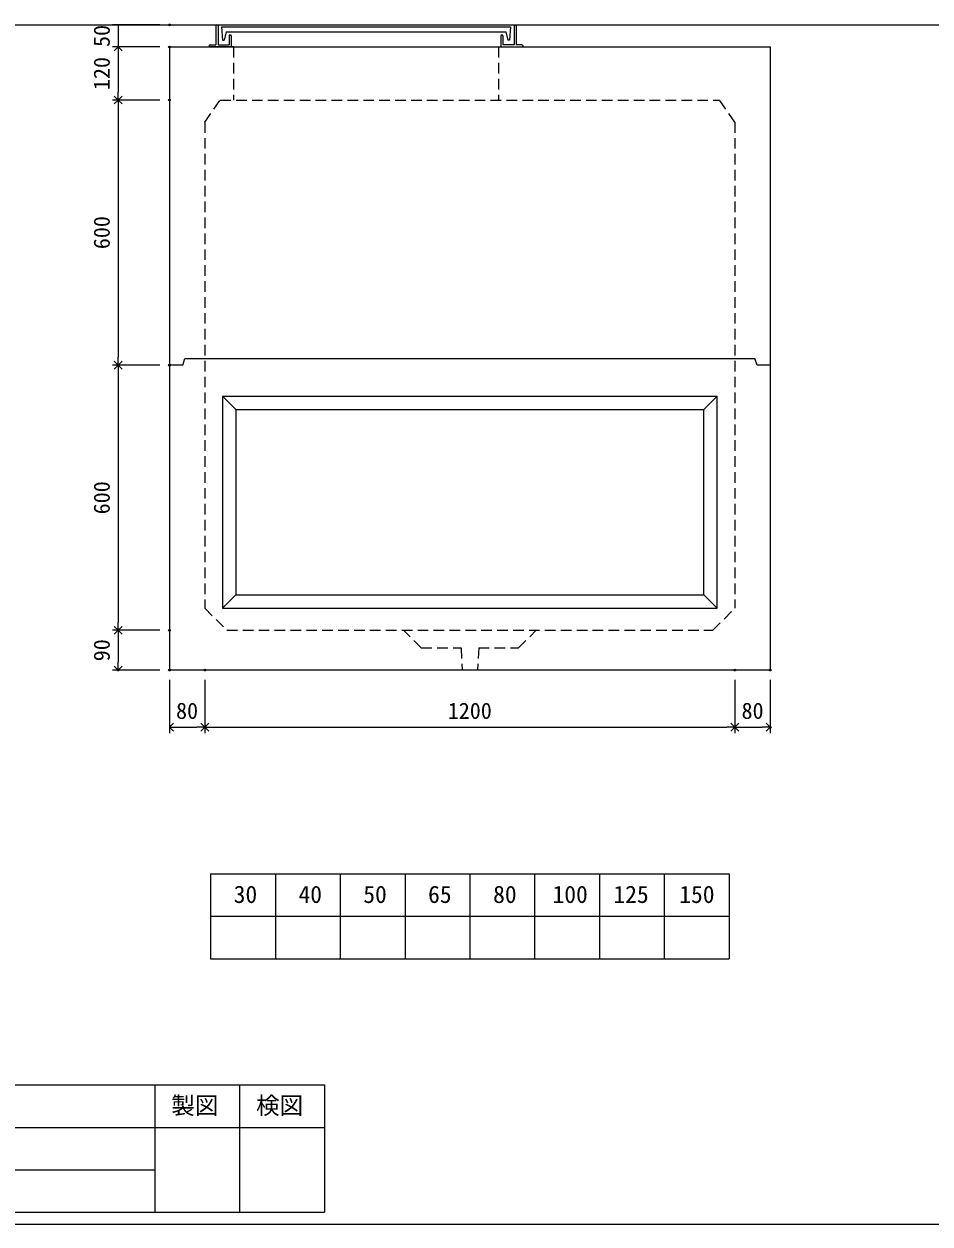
# Model space of a CAD drawing. Units: millimetres, scale not verified. Extents: x -6420 to 6420, y -3044 to 3044.
# Drawn here: x 311 to 2362, y -2656 to 59 of the extents above; entities that cross this region are included whole.
import ezdxf
from ezdxf.enums import TextEntityAlignment as Align

# ---------------------------------------------------------------- set-up
doc = ezdxf.new("R2010")
doc.units = ezdxf.units.MM
doc.header["$LTSCALE"] = 20
doc.header["$PDMODE"] = 32
doc.header["$PDSIZE"] = 4
doc.linetypes.add('DASHED1', pattern=[1.8, 1.2, -0.6])
doc.layers.add('0-1_Defpoints', color=7, linetype='Continuous')
for name, color, linetype, lineweight in [('0-2_waku', 7, 'Continuous', 18), ('0-3_gaikei', 7, 'Continuous', 18), ('0-4_kakure', 7, 'DASHED1', 5), ('0-5_sunpou', 7, 'Continuous', 5), ('0-8_uchigawa', 6, 'Continuous', 18), ('0-A_futa', 3, 'Continuous', 18), ('0-B_GL', 4, 'Continuous', 18), ('0-D_文字１', 7, 'Continuous', 18)]:
    doc.layers.add(name, color=color, linetype=linetype, lineweight=lineweight)
doc.styles.add('ＭＳ ゴシック', font='')
doc.styles.get('ＭＳ ゴシック').set_extended_font_data('MS Gothic')

# ---------------------------------------------------------------- blocks, each defined once
blk = doc.blocks.new('_Open90')
at = {"layer": '0-5_sunpou'}
blk.add_line((0, 0), (-1, 0), dxfattribs=at)
blk.add_lwpolyline([(-0.5, 0.5), (0, 0), (-0.5, -0.5)], dxfattribs=at)
blk = doc.blocks.new('D51')
at = {"layer": '0-1_Defpoints'}
for p in [(3223.24, 2590.17), (3107.22, 2470.17), (3223.24, 2470.17)]:
    blk.add_point(p, dxfattribs=at)
at = {"layer": '0-5_sunpou'}
for p, q in [((3201.24, 2590.17), (3094.22, 2590.17)), ((3107.22, 2572.17), (3107.22, 2488.17)), ((3201.24, 2470.17), (3094.22, 2470.17))]:
    blk.add_line(p, q, dxfattribs=at)
at = {"layer": '0-5_sunpou', "xscale": 18, "yscale": 18}
for p, rotation in [((3107.22, 2590.17), 90), ((3107.22, 2470.17), 270)]:
    blk.add_blockref('_Open90', p, dxfattribs=dict(at, rotation=rotation))
at = {"layer": '0-5_sunpou', "style": 'ＭＳ ゴシック'}
blk.add_text('120', height=36.66, rotation=90, dxfattribs=at).set_placement((3099.22, 2492.67), align=Align.BOTTOM_LEFT)
blk = doc.blocks.new('D52')
at = {"layer": '0-1_Defpoints'}
for p in [(3223.24, 2470.17), (3107.22, 1870.17), (3223.24, 1870.17)]:
    blk.add_point(p, dxfattribs=at)
at = {"layer": '0-5_sunpou'}
for p, q in [((3201.24, 2470.17), (3094.22, 2470.17)), ((3107.22, 2452.17), (3107.22, 1888.17)), ((3201.24, 1870.17), (3094.22, 1870.17))]:
    blk.add_line(p, q, dxfattribs=at)
at = {"layer": '0-5_sunpou', "xscale": 18, "yscale": 18}
for p, rotation in [((3107.22, 2470.17), 90), ((3107.22, 1870.17), 270)]:
    blk.add_blockref('_Open90', p, dxfattribs=dict(at, rotation=rotation))
at = {"layer": '0-5_sunpou', "style": 'ＭＳ ゴシック'}
blk.add_text('600', height=36.66, rotation=90, dxfattribs=at).set_placement((3099.22, 2132.67), align=Align.BOTTOM_LEFT)
blk = doc.blocks.new('D53')
at = {"layer": '0-1_Defpoints'}
for p in [(3223.24, 1870.17), (3107.22, 1270.17), (3223.24, 1270.17)]:
    blk.add_point(p, dxfattribs=at)
at = {"layer": '0-5_sunpou'}
for p, q in [((3201.24, 1870.17), (3094.22, 1870.17)), ((3107.22, 1852.17), (3107.22, 1288.17)), ((3201.24, 1270.17), (3094.22, 1270.17))]:
    blk.add_line(p, q, dxfattribs=at)
at = {"layer": '0-5_sunpou', "xscale": 18, "yscale": 18}
for p, rotation in [((3107.22, 1870.17), 90), ((3107.22, 1270.17), 270)]:
    blk.add_blockref('_Open90', p, dxfattribs=dict(at, rotation=rotation))
at = {"layer": '0-5_sunpou', "style": 'ＭＳ ゴシック'}
blk.add_text('600', height=36.66, rotation=90, dxfattribs=at).set_placement((3099.22, 1532.67), align=Align.BOTTOM_LEFT)
blk = doc.blocks.new('D54')
at = {"layer": '0-1_Defpoints'}
for p in [(3223.24, 1270.17), (3107.22, 1180.17), (3223.24, 1180.17)]:
    blk.add_point(p, dxfattribs=at)
at = {"layer": '0-5_sunpou'}
for p, q in [((3201.24, 1270.17), (3094.22, 1270.17)), ((3107.22, 1252.17), (3107.22, 1198.17)), ((3201.24, 1180.17), (3094.22, 1180.17))]:
    blk.add_line(p, q, dxfattribs=at)
at = {"layer": '0-5_sunpou', "xscale": 18, "yscale": 18}
for p, rotation in [((3107.22, 1270.17), 90), ((3107.22, 1180.17), 270)]:
    blk.add_blockref('_Open90', p, dxfattribs=dict(at, rotation=rotation))
at = {"layer": '0-5_sunpou', "style": 'ＭＳ ゴシック'}
blk.add_text('90', height=36.66, rotation=90, dxfattribs=at).set_placement((3099.22, 1200.17), align=Align.BOTTOM_LEFT)
blk = doc.blocks.new('D55')
at = {"layer": '0-1_Defpoints'}
for p in [(3223.24, 1180.17), (3303.24, 1180.17), (3303.24, 1050.85)]:
    blk.add_point(p, dxfattribs=at)
at = {"layer": '0-5_sunpou'}
for p, q in [((3223.24, 1158.17), (3223.24, 1037.85)), ((3303.24, 1158.17), (3303.24, 1037.85)), ((3241.24, 1050.85), (3285.24, 1050.85))]:
    blk.add_line(p, q, dxfattribs=at)
at = {"layer": '0-5_sunpou', "xscale": 18, "yscale": 18, "rotation": 180}
blk.add_blockref('_Open90', (3223.24, 1050.85), dxfattribs=at)
at = {"layer": '0-5_sunpou', "xscale": 18, "yscale": 18}
blk.add_blockref('_Open90', (3303.24, 1050.85), dxfattribs=at)
at = {"layer": '0-5_sunpou', "style": 'ＭＳ ゴシック'}
blk.add_text('80', height=36.66, dxfattribs=at).set_placement((3238.24, 1058.85), align=Align.BOTTOM_LEFT)
blk = doc.blocks.new('D56')
at = {"layer": '0-1_Defpoints'}
for p in [(3303.24, 1180.17), (4503.24, 1180.17), (4503.24, 1050.85)]:
    blk.add_point(p, dxfattribs=at)
at = {"layer": '0-5_sunpou'}
for p, q in [((3303.24, 1158.17), (3303.24, 1037.85)), ((4503.24, 1158.17), (4503.24, 1037.85)), ((3321.24, 1050.85), (4485.24, 1050.85))]:
    blk.add_line(p, q, dxfattribs=at)
at = {"layer": '0-5_sunpou', "xscale": 18, "yscale": 18, "rotation": 180}
blk.add_blockref('_Open90', (3303.24, 1050.85), dxfattribs=at)
at = {"layer": '0-5_sunpou', "xscale": 18, "yscale": 18}
blk.add_blockref('_Open90', (4503.24, 1050.85), dxfattribs=at)
at = {"layer": '0-5_sunpou', "style": 'ＭＳ ゴシック'}
blk.add_text('1200', height=36.66, dxfattribs=at).set_placement((3853.24, 1058.85), align=Align.BOTTOM_LEFT)
blk = doc.blocks.new('D57')
at = {"layer": '0-1_Defpoints'}
for p in [(4503.24, 1180.17), (4583.24, 1180.17), (4583.24, 1050.85)]:
    blk.add_point(p, dxfattribs=at)
at = {"layer": '0-5_sunpou'}
for p, q in [((4503.24, 1158.17), (4503.24, 1037.85)), ((4583.24, 1158.17), (4583.24, 1037.85)), ((4521.24, 1050.85), (4565.24, 1050.85))]:
    blk.add_line(p, q, dxfattribs=at)
at = {"layer": '0-5_sunpou', "xscale": 18, "yscale": 18, "rotation": 180}
blk.add_blockref('_Open90', (4503.24, 1050.85), dxfattribs=at)
at = {"layer": '0-5_sunpou', "xscale": 18, "yscale": 18}
blk.add_blockref('_Open90', (4583.24, 1050.85), dxfattribs=at)
at = {"layer": '0-5_sunpou', "style": 'ＭＳ ゴシック'}
blk.add_text('80', height=36.66, dxfattribs=at).set_placement((4518.24, 1058.85), align=Align.BOTTOM_LEFT)
blk = doc.blocks.new('D74')
at = {"layer": '0-1_Defpoints'}
for p in [(3223.24, 2640.17), (3107.22, 2590.17), (3223.24, 2590.17)]:
    blk.add_point(p, dxfattribs=at)
at = {"layer": '0-5_sunpou'}
for p, q in [((3201.24, 2640.17), (3094.22, 2640.17)), ((3107.22, 2640.17), (3107.22, 2590.17)), ((3201.24, 2590.17), (3094.22, 2590.17))]:
    blk.add_line(p, q, dxfattribs=at)
at = {"layer": '0-5_sunpou', "style": 'ＭＳ ゴシック'}
blk.add_text('50', height=36.66, rotation=90, dxfattribs=at).set_placement((3099.22, 2590.17), align=Align.BOTTOM_LEFT)

msp = doc.modelspace()

# ---------------------------------------------------------------- linework, layer by layer
at = {"layer": '0-2_waku'}
for p, q in [((733.82, -1864.14), (733.82, -2056.14)), ((733.82, -1864.14), (733.82, -2056.14)), ((733.82, -1864.14), (733.82, -2056.14)), ((733.82, -1864.14), (733.82, -2056.14)), ((733.82, -1864.14), (1907.16, -1864.14)), ((880.49, -1864.14), (880.49, -2056.14)), ((1027.16, -1864.14), (1027.16, -2056.14)), ((1027.16, -1864.14), (1027.16, -2056.14)), ((1173.82, -1864.14), (1173.82, -2056.14)), ((1320.49, -1864.14), (1320.49, -2056.14)), ((1467.16, -1864.14), (1467.16, -2056.14)), ((1613.82, -1864.14), (1613.82, -2056.14)), ((1760.49, -1864.14), (1760.49, -2056.14)), ((1907.16, -1864.14), (1907.16, -2056.14)), ((733.82, -1960.14), (1907.16, -1960.14)), ((733.82, -2056.14), (1907.16, -2056.14)), ((-1712.84, -2341.81), (991.16, -2341.81)), ((607.16, -2341.81), (607.16, -2629.81)), ((607.16, -2341.81), (607.16, -2629.81)), ((799.16, -2341.81), (799.16, -2629.81)), ((991.16, -2341.81), (991.16, -2629.81)), ((-1712.84, -2437.81), (991.16, -2437.81)), ((-1712.84, -2533.81), (607.16, -2533.81)), ((-1712.84, -2629.81), (991.16, -2629.81)), ((-1739.51, -2656.48), (6420.49, -2656.48))]:
    msp.add_line(p, q, dxfattribs=at)
at = {"layer": '0-3_gaikei'}
for p, q in [((640.49, 6.85), (2000.49, 6.85)), ((640.49, 6.85), (640.49, -1403.14)), ((2000.49, 6.85), (2000.49, -1403.14)), ((670.49, -713.14), (675.49, -698.14)), ((675.49, -698.14), (1965.49, -698.14)), ((1970.49, -713.14), (1965.49, -698.14)), ((670.49, -713.14), (640.49, -713.14)), ((2000.49, -713.14), (1970.49, -713.14)), ((2000.49, -1403.14), (640.49, -1403.14))]:
    msp.add_line(p, q, dxfattribs=at)
at = {"layer": '0-4_kakure'}
for p, q in [((785.49, 6.85), (785.49, -113.15)), ((1385.49, 6.85), (1385.49, -113.15)), ((720.49, -163.15), (755.49, -113.15)), ((755.49, -113.15), (1885.49, -113.15)), ((1920.49, -163.15), (1885.49, -113.15)), ((720.49, -163.15), (720.49, -1263.14)), ((1920.49, -163.15), (1920.49, -1263.14)), ((720.49, -1263.14), (770.49, -1313.14)), ((1870.49, -1313.14), (1920.49, -1263.14)), ((770.49, -1313.14), (1870.49, -1313.14)), ((1210.49, -1353.02), (1170.49, -1313.02)), ((1210.49, -1353.02), (1300.49, -1353.02)), ((1300.49, -1353.02), (1302.99, -1403.02)), ((1340.49, -1353.02), (1337.99, -1403.02))]:
    msp.add_line(p, q, dxfattribs=at)
msp.add_lwpolyline([(1340.49, -1353.02), (1430.49, -1353.02), (1470.49, -1313.02)], dxfattribs=at)
at = {"layer": '0-8_uchigawa'}
for p, q in [((760.49, -783.14), (1880.49, -783.14)), ((760.49, -783.14), (760.49, -1263.14)), ((760.49, -783.14), (790.49, -813.14)), ((1880.49, -783.14), (1850.49, -813.14)), ((1880.49, -1263.14), (1880.49, -783.14)), ((790.49, -813.14), (1850.49, -813.14)), ((790.49, -813.14), (790.49, -1233.14)), ((1850.49, -1233.14), (1850.49, -813.14)), ((760.49, -1263.14), (790.49, -1233.14)), ((790.49, -1233.14), (1850.49, -1233.14)), ((1880.49, -1263.14), (1850.49, -1233.14)), ((760.49, -1263.14), (1880.49, -1263.14))]:
    msp.add_line(p, q, dxfattribs=at)
at = {"layer": '0-A_futa'}
for p, q in [((745.49, 54.85), (745.49, 11.85)), ((747.49, 56.85), (750.49, 56.85)), ((750.49, 56.85), (750.49, 11.85)), ((1420.49, 56.85), (1423.49, 56.85)), ((1425.49, 54.85), (1425.49, 11.85)), ((758.3, 52.35), (1412.63, 52.35)), ((758.3, 52.35), (760.79, 22.35)), ((768.82, 41.35), (764.5, 22.35)), ((768.82, 41.35), (1402.16, 41.35)), ((775.49, 31.85), (775.49, 11.85)), ((777.49, 33.85), (778.49, 33.85)), ((780.49, 31.85), (780.49, 6.85)), ((1390.49, 31.85), (1390.49, 6.85)), ((1393.49, 33.85), (1392.49, 33.85)), ((1395.49, 31.85), (1395.49, 11.85)), ((1402.16, 41.35), (1406.48, 22.35)), ((1412.63, 52.35), (1410.38, 22.35)), ((730.49, 9.85), (730.49, 8.85)), ((732.49, 11.85), (745.49, 11.85)), ((785.49, 6.85), (732.49, 6.85)), ((750.49, 11.85), (775.49, 11.85)), ((760.79, 22.35), (764.5, 22.35)), ((1390.49, 6.85), (1438.49, 6.85)), ((1410.38, 22.35), (1406.48, 22.35)), ((1438.49, 11.85), (1425.49, 11.85)), ((1440.49, 9.85), (1440.49, 8.85))]:
    msp.add_line(p, q, dxfattribs=at)
msp.add_lwpolyline([(1420.49, 56.85), (1420.49, 11.85), (1395.49, 11.85)], dxfattribs=at)
for centre, start, end in [((747.49, 54.85), 90, 180), ((1423.49, 54.85), 0, 90), ((777.49, 31.85), 90, 180), ((778.49, 31.85), 0, 90), ((1392.49, 31.85), 90, 180), ((1393.49, 31.85), 0, 90), ((732.49, 9.85), 90, 180), ((732.49, 8.85), 180, 270), ((1438.49, 9.85), 0, 90), ((1438.49, 8.85), 270, 0)]:
    msp.add_arc(centre, 2, start, end, dxfattribs=at)
at = {"layer": '0-B_GL'}
msp.add_line((-1739.51, 56.85), (6420.49, 56.85), dxfattribs=at)

# ---------------------------------------------------------------- block references
at = {"layer": '0-5_sunpou'}
for name in ['D74', 'D51', 'D52', 'D53', 'D54', 'D55', 'D56', 'D57']:
    msp.add_blockref(name, (-2582.75, -2583.31), dxfattribs=at)

# ---------------------------------------------------------------- texts
at = {"layer": '0-D_文字１', "style": 'ＭＳ ゴシック'}
for s, p in [('30', (785.99, -1941.78)), ('40', (932.66, -1941.78)), ('50', (1079.32, -1941.78)), ('65', (1225.99, -1941.78)), ('80', (1373.2, -1941.78)), ('100', (1507.7, -1941.78)), ('125', (1645.55, -1941.78)), ('150', (1794.57, -1941.78)), ('製図', (644.57, -2419.48)), ('検図', (836.57, -2419.48))]:
    msp.add_text(s, height=39.1, dxfattribs=at).set_placement(p, align=Align.BOTTOM_LEFT)

doc.saveas('drawing.dxf')
